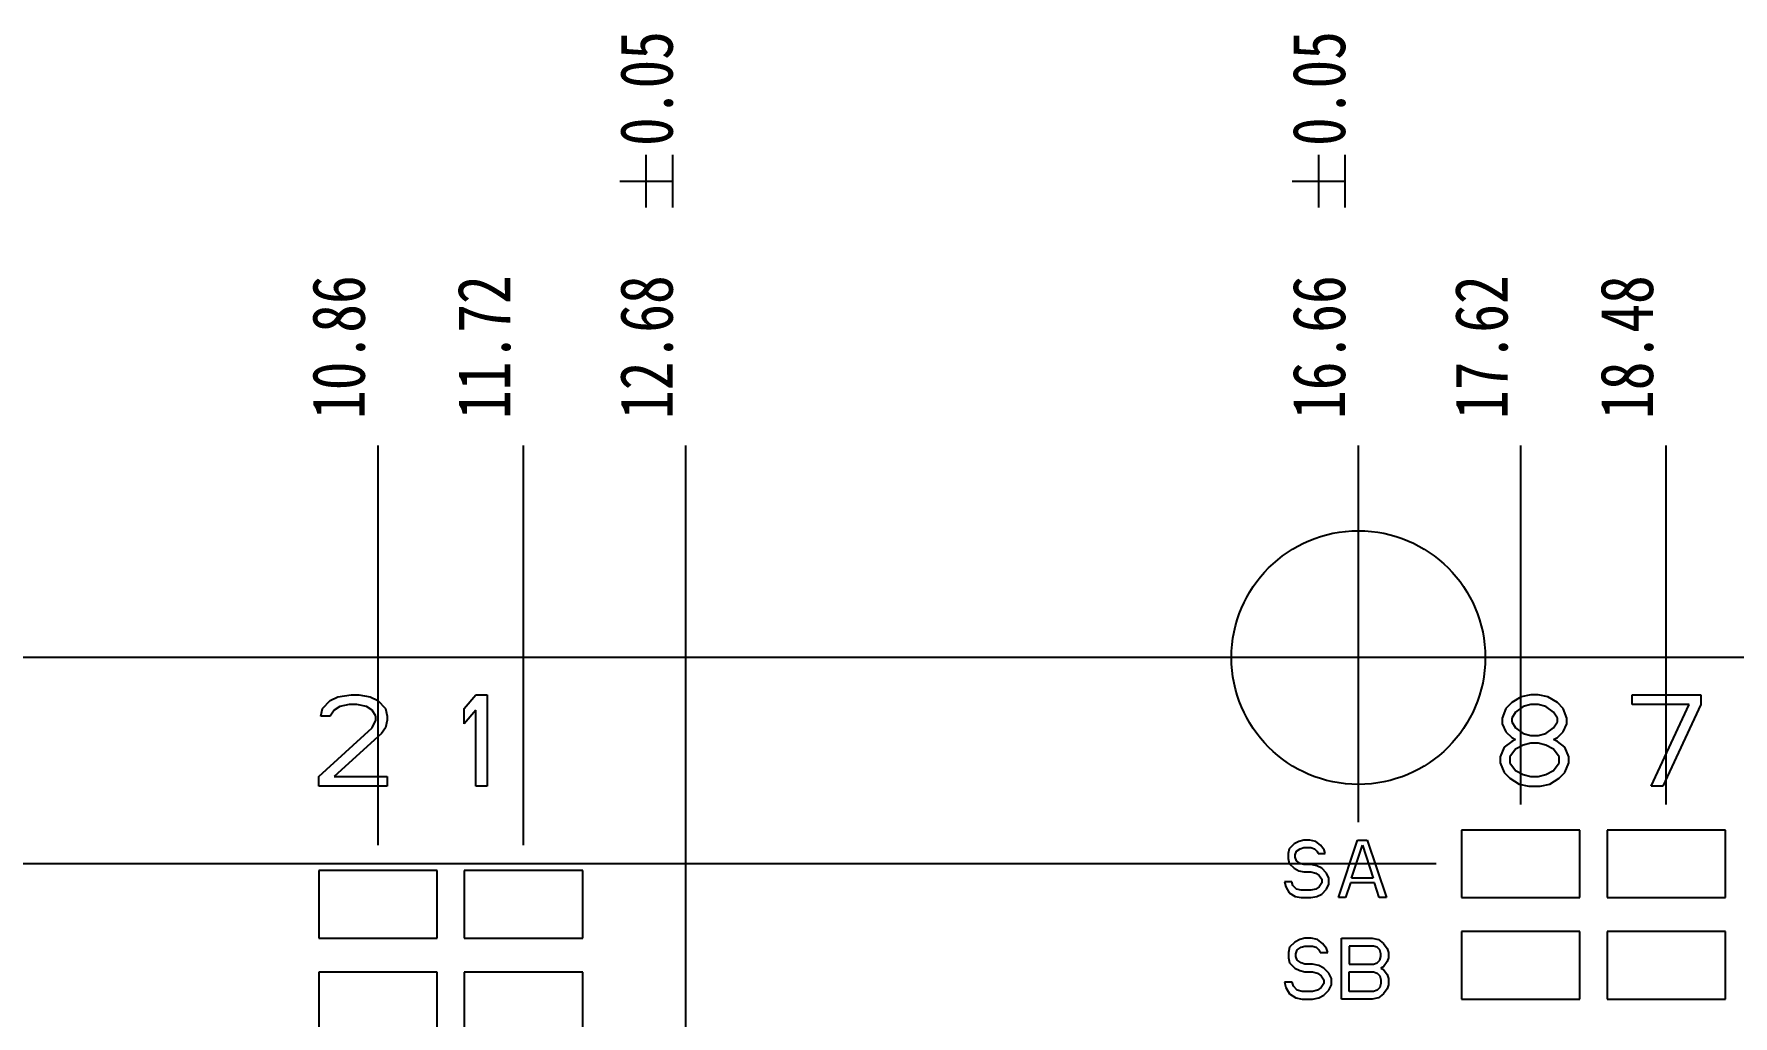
# Model space of a CAD drawing. Header units: millimetres. Extents: x 0 to 594, y 0 to 420.
# Drawn here: x 350 to 430.3, y 291.6 to 338 of the extents above; entities that cross this region are included whole.
import ezdxf
from ezdxf.enums import TextEntityAlignment as Align

# ---------------------------------------------------------------- set-up
doc = ezdxf.new("R2010")
doc.units = ezdxf.units.MM
doc.header["$LTSCALE"] = 32.67
doc.layers.get('0').update_dxf_attribs({"linetype": 'CONTINUOUS'})
doc.styles.get("Standard").update_dxf_attribs({"font": 'txt', "width": 0.8})
doc.dimstyles.new('DIMSTYLE_2', dxfattribs={"dimtxt": 2.5, "dimasz": 3, "dimexe": 1.5, "dimexo": 1.2, "dimtad": 0, "dimtih": 1, "dimtoh": 1, "dimlfac": 0.125, "dimdsep": 46, "dimtxsty": 'STANDARD', "dimblk": '_FILLED', "dimblk1": '_FILLED', "dimblk2": '_FILLED', "dimcen": 0.09, "dimazin": 2, "dimtp": 0.01, "dimtm": 0.01, "dimtfac": 1, "dimtofl": 0, "dimtmove": 0, "dimatfit": 3, "dimldrblk": '_FILLED', "dimfxl": 1, "dimtolj": 1, "dimarcsym": 0})
doc.dimstyles.new('DIMSTYLE_4', dxfattribs={"dimtxt": 2.5, "dimasz": 3, "dimexe": 1.5, "dimexo": 1.2, "dimtad": 0, "dimtih": 1, "dimtoh": 1, "dimlfac": 0.125, "dimdsep": 46, "dimtxsty": 'STANDARD', "dimblk": '_FILLED', "dimblk1": '_FILLED', "dimblk2": '_FILLED', "dimcen": 0.09, "dimazin": 2, "dimtol": 1, "dimtp": 0.05, "dimtm": 0.05, "dimtfac": 1, "dimtofl": 0, "dimtmove": 0, "dimatfit": 3, "dimldrblk": '_FILLED', "dimfxl": 1, "dimtolj": 1, "dimarcsym": 0})

# ---------------------------------------------------------------- blocks, each defined once
blk = doc.blocks.new('*D10')
at = {"color": 7, "linetype": 'CONTINUOUS'}
blk.add_line((366.239, 299.663), (366.239, 318.577), dxfattribs=at)
at = {"color": 7, "linetype": 'CONTINUOUS', "insert": (363.114, 319.827), "char_height": 2.5, "width": 10, "attachment_point": 1, "rotation": 90, "line_spacing_factor": 0.9}
blk.add_mtext('10.86', dxfattribs=at)
blk = doc.blocks.new('_FILLED')
at = {"color": 0, "linetype": 'BYBLOCK'}
blk.add_solid([(0, 0), (-1, 0.167), (-1, -0.167)], dxfattribs=at)
blk = doc.blocks.new('*D11')
at = {"color": 7, "linetype": 'CONTINUOUS'}
blk.add_line((373.119, 299.663), (373.119, 318.577), dxfattribs=at)
at = {"color": 7, "linetype": 'CONTINUOUS', "insert": (369.994, 319.827), "char_height": 2.5, "width": 10, "attachment_point": 1, "rotation": 90, "line_spacing_factor": 0.9}
blk.add_mtext('11.72', dxfattribs=at)
blk = doc.blocks.new('*D12')
at = {"color": 7, "linetype": 'CONTINUOUS'}
blk.add_line((380.799, 224.846), (380.799, 318.577), dxfattribs=at)
at = {"color": 7, "linetype": 'CONTINUOUS', "width": 0.8}
for s, p in [('0.05', (380.174, 332.743)), ('12.68', (380.174, 319.827))]:
    blk.add_text(s, height=2.5, rotation=90, dxfattribs=at).set_placement(p)
blk = doc.blocks.new('*D13')
at = {"color": 7, "linetype": 'CONTINUOUS'}
blk.add_line((412.599, 300.753), (412.599, 318.577), dxfattribs=at)
at = {"color": 7, "linetype": 'CONTINUOUS', "width": 0.8}
for s, p in [('0.05', (411.974, 332.743)), ('16.66', (411.974, 319.827))]:
    blk.add_text(s, height=2.5, rotation=90, dxfattribs=at).set_placement(p)
blk = doc.blocks.new('*D14')
at = {"color": 7, "linetype": 'CONTINUOUS'}
blk.add_line((420.279, 301.583), (420.279, 318.577), dxfattribs=at)
at = {"color": 7, "linetype": 'CONTINUOUS', "insert": (417.154, 319.827), "char_height": 2.5, "width": 10, "attachment_point": 1, "rotation": 90, "line_spacing_factor": 0.9}
blk.add_mtext('17.62', dxfattribs=at)
blk = doc.blocks.new('*D15')
at = {"color": 7, "linetype": 'CONTINUOUS'}
blk.add_line((427.159, 301.583), (427.159, 318.577), dxfattribs=at)
at = {"color": 7, "linetype": 'CONTINUOUS', "insert": (424.034, 319.827), "char_height": 2.5, "width": 10, "attachment_point": 1, "rotation": 90, "line_spacing_factor": 0.9}
blk.add_mtext('18.48', dxfattribs=at)
blk = doc.blocks.new('*D16')
at = {"color": 7, "linetype": 'CONTINUOUS'}
blk.add_line((446.679, 301.583), (446.679, 318.577), dxfattribs=at)
at = {"color": 7, "linetype": 'CONTINUOUS', "insert": (443.554, 319.827), "char_height": 2.5, "width": 10, "attachment_point": 1, "rotation": 90, "line_spacing_factor": 0.9}
blk.add_mtext('20.92', dxfattribs=at)
blk = doc.blocks.new('*D17')
at = {"color": 7, "linetype": 'CONTINUOUS'}
blk.add_line((453.559, 301.583), (453.559, 318.577), dxfattribs=at)
at = {"color": 7, "linetype": 'CONTINUOUS', "insert": (450.434, 319.827), "char_height": 2.5, "width": 10, "attachment_point": 1, "rotation": 90, "line_spacing_factor": 0.9}
blk.add_mtext('21.78', dxfattribs=at)
blk = doc.blocks.new('*D18')
at = {"color": 7, "linetype": 'CONTINUOUS'}
blk.add_line((473.079, 301.583), (473.079, 318.577), dxfattribs=at)
at = {"color": 7, "linetype": 'CONTINUOUS', "insert": (469.954, 319.827), "char_height": 2.5, "width": 10, "attachment_point": 1, "rotation": 90, "line_spacing_factor": 0.9}
blk.add_mtext('24.22', dxfattribs=at)
blk = doc.blocks.new('*D19')
at = {"color": 7, "linetype": 'CONTINUOUS'}
blk.add_line((463.279, 223.437), (463.279, 318.577), dxfattribs=at)
at = {"color": 7, "linetype": 'CONTINUOUS', "width": 0.8}
for s, p in [('0.05', (462.654, 332.743)), ('22.99', (462.654, 319.827))]:
    blk.add_text(s, height=2.5, rotation=90, dxfattribs=at).set_placement(p)
blk = doc.blocks.new('*D20')
at = {"color": 7, "linetype": 'CONTINUOUS'}
blk.add_line((479.959, 301.583), (479.959, 318.577), dxfattribs=at)
at = {"color": 7, "linetype": 'CONTINUOUS', "insert": (476.834, 319.827), "char_height": 2.5, "width": 10, "attachment_point": 1, "rotation": 90, "line_spacing_factor": 0.9}
blk.add_mtext('25.08', dxfattribs=at)
blk = doc.blocks.new('*D21')
at = {"color": 7, "linetype": 'CONTINUOUS'}
blk.add_line((499.479, 301.583), (499.479, 318.577), dxfattribs=at)
at = {"color": 7, "linetype": 'CONTINUOUS', "insert": (496.354, 319.827), "char_height": 2.5, "width": 10, "attachment_point": 1, "rotation": 90, "line_spacing_factor": 0.9}
blk.add_mtext('27.52', dxfattribs=at)
blk = doc.blocks.new('*D22')
at = {"color": 7, "linetype": 'CONTINUOUS'}
blk.add_line((506.359, 301.583), (506.359, 318.577), dxfattribs=at)
at = {"color": 7, "linetype": 'CONTINUOUS', "insert": (503.234, 319.827), "char_height": 2.5, "width": 10, "attachment_point": 1, "rotation": 90, "line_spacing_factor": 0.9}
blk.add_mtext('28.38', dxfattribs=at)
blk = doc.blocks.new('*D23')
at = {"color": 7, "linetype": 'CONTINUOUS'}
blk.add_line((514.039, 302.505), (514.039, 318.577), dxfattribs=at)
at = {"color": 7, "linetype": 'CONTINUOUS', "width": 0.8}
for s, p in [('0.05', (513.414, 332.743)), ('29.34', (513.414, 319.827))]:
    blk.add_text(s, height=2.5, rotation=90, dxfattribs=at).set_placement(p)
blk = doc.blocks.new('*D30')
at = {"color": 7, "linetype": 'CONTINUOUS'}
blk.add_line((416.279, 298.783), (244.564, 298.783), dxfattribs=at)
at = {"color": 7, "linetype": 'CONTINUOUS', "insert": (243.314, 301.908), "char_height": 2.5, "width": 8, "attachment_point": 3, "line_spacing_factor": 0.9}
blk.add_mtext('7.46', dxfattribs=at)
blk = doc.blocks.new('*D32')
at = {"color": 7, "linetype": 'CONTINUOUS'}
blk.add_line((523.749, 308.543), (257.598, 308.543), dxfattribs=at)
at = {"color": 7, "linetype": 'CONTINUOUS', "width": 0.8}
for s, p in [('8.68', (245.431, 309.168)), ('0.05', (256.348, 309.168))]:
    blk.add_text(s, height=2.5, dxfattribs=at).set_placement(p, align=Align.RIGHT)

msp = doc.modelspace()

# ---------------------------------------------------------------- linework, layer by layer
at = {"color": 7, "linetype": 'CONTINUOUS'}
for p, q in [((378.924, 329.827), (378.924, 332.327)), ((380.174, 329.827), (380.174, 332.327)), ((410.724, 329.827), (410.724, 332.327)), ((411.974, 329.827), (411.974, 332.327)), ((377.674, 331.077), (380.174, 331.077)), ((409.474, 331.077), (411.974, 331.077)), ((363.529, 305.772), (363.619, 306.139)), ((363.619, 306.139), (363.979, 306.507)), ((363.979, 306.507), (364.339, 306.691)), ((364.429, 306.231), (364.159, 306.047)), ((364.339, 306.691), (364.969, 306.783)), ((364.879, 306.323), (364.429, 306.231)), ((365.239, 306.323), (364.879, 306.323)), ((364.969, 306.783), (365.329, 306.783)), ((365.689, 306.231), (365.239, 306.323)), ((365.329, 306.783), (365.869, 306.691)), ((365.959, 306.047), (365.689, 306.231)), ((365.869, 306.691), (366.229, 306.507)), ((366.229, 306.507), (366.589, 306.139)), ((366.589, 306.139), (366.679, 305.772)), ((370.319, 306.139), (370.859, 306.783)), ((370.319, 305.404), (370.319, 306.139)), ((370.859, 306.783), (371.399, 306.783)), ((371.399, 306.783), (371.399, 302.463)), ((419.578, 306.139), (419.398, 305.68)), ((419.848, 306.415), (419.578, 306.139)), ((420.298, 306.691), (419.848, 306.415)), ((420.388, 306.231), (420.028, 305.955)), ((420.748, 306.783), (420.298, 306.691)), ((420.748, 306.323), (420.388, 306.231)), ((421.108, 306.783), (420.748, 306.783)), ((421.108, 306.323), (420.748, 306.323)), ((421.558, 306.691), (421.108, 306.783)), ((421.468, 306.231), (421.108, 306.323)), ((421.828, 305.955), (421.468, 306.231)), ((422.008, 306.415), (421.558, 306.691)), ((422.278, 306.139), (422.008, 306.415)), ((422.458, 305.68), (422.278, 306.139)), ((425.549, 306.783), (428.789, 306.783)), ((425.549, 306.323), (425.549, 306.783)), ((428.249, 306.323), (425.549, 306.323)), ((426.449, 302.463), (428.249, 306.323)), ((428.789, 306.323), (426.989, 302.463)), ((428.789, 306.783), (428.789, 306.323)), ((363.979, 305.772), (363.529, 305.772)), ((364.159, 306.047), (363.979, 305.772)), ((366.139, 305.772), (365.959, 306.047)), ((365.959, 305.22), (366.139, 305.588)), ((366.139, 305.588), (366.139, 305.772)), ((366.679, 305.588), (366.589, 305.22)), ((366.679, 305.772), (366.679, 305.588)), ((370.859, 306.047), (370.319, 305.404)), ((370.859, 302.463), (370.859, 306.047)), ((419.398, 305.68), (419.398, 305.404)), ((419.398, 305.404), (419.578, 305.036)), ((420.028, 305.955), (419.848, 305.68)), ((419.848, 305.68), (419.848, 305.496)), ((419.848, 305.496), (420.028, 305.22)), ((422.008, 305.68), (421.828, 305.955)), ((421.828, 305.22), (422.008, 305.496)), ((422.008, 305.496), (422.008, 305.68)), ((422.278, 305.036), (422.458, 305.404)), ((422.458, 305.404), (422.458, 305.68)), ((363.439, 302.922), (365.959, 305.22)), ((366.409, 304.944), (364.159, 302.922)), ((366.589, 305.22), (366.409, 304.944)), ((419.848, 304.577), (419.488, 304.301)), ((419.578, 305.036), (419.848, 304.76)), ((419.848, 304.76), (420.028, 304.669)), ((420.028, 304.669), (419.848, 304.577)), ((420.028, 305.22), (420.388, 304.944)), ((420.388, 304.944), (420.748, 304.852)), ((420.748, 304.852), (421.108, 304.852)), ((421.108, 304.852), (421.468, 304.944)), ((421.468, 304.944), (421.828, 305.22)), ((421.828, 304.669), (422.008, 304.76)), ((422.008, 304.577), (421.828, 304.669)), ((422.008, 304.76), (422.278, 305.036)), ((422.368, 304.301), (422.008, 304.577)), ((419.488, 304.301), (419.308, 303.841)), ((419.308, 303.841), (419.308, 303.566)), ((420.028, 304.209), (419.758, 303.841)), ((419.758, 303.841), (419.758, 303.566)), ((420.388, 304.393), (420.028, 304.209)), ((420.748, 304.485), (420.388, 304.393)), ((421.108, 304.485), (420.748, 304.485)), ((421.468, 304.393), (421.108, 304.485)), ((421.828, 304.209), (421.468, 304.393)), ((422.098, 303.841), (421.828, 304.209)), ((422.098, 303.566), (422.098, 303.841)), ((422.548, 303.841), (422.368, 304.301)), ((422.548, 303.566), (422.548, 303.841)), ((363.439, 302.463), (363.439, 302.922)), ((364.159, 302.922), (366.679, 302.922)), ((366.679, 302.922), (366.679, 302.463)), ((419.308, 303.566), (419.488, 303.106)), ((419.488, 303.106), (419.758, 302.83)), ((419.758, 303.566), (420.028, 303.198)), ((420.028, 303.198), (420.388, 303.014)), ((420.388, 303.014), (420.748, 302.922)), ((420.748, 302.922), (421.108, 302.922)), ((421.108, 302.922), (421.468, 303.014)), ((421.468, 303.014), (421.828, 303.198)), ((421.828, 303.198), (422.098, 303.566)), ((422.098, 302.83), (422.368, 303.106)), ((422.368, 303.106), (422.548, 303.566)), ((366.679, 302.463), (363.439, 302.463)), ((371.399, 302.463), (370.859, 302.463)), ((419.758, 302.83), (420.208, 302.554)), ((420.208, 302.554), (420.658, 302.463)), ((420.658, 302.463), (421.198, 302.463)), ((421.198, 302.463), (421.648, 302.554)), ((421.648, 302.554), (422.098, 302.83)), ((426.989, 302.463), (426.449, 302.463)), ((409.56, 299.729), (409.334, 299.497)), ((409.787, 299.845), (409.56, 299.729)), ((410.014, 299.903), (409.787, 299.845)), ((410.297, 299.903), (410.014, 299.903)), ((410.58, 299.845), (410.297, 299.903)), ((410.807, 299.671), (410.58, 299.845)), ((411.657, 297.183), (412.564, 299.903)), ((412.564, 299.903), (413.017, 299.903)), ((413.017, 299.903), (413.924, 297.183)), ((423.079, 300.383), (417.479, 300.383)), ((417.479, 300.383), (417.479, 297.183)), ((423.079, 297.183), (423.079, 300.383)), ((429.959, 300.383), (424.359, 300.383)), ((424.359, 300.383), (424.359, 297.183)), ((429.959, 297.183), (429.959, 300.383)), ((409.334, 299.497), (409.277, 299.266)), ((409.277, 299.266), (409.277, 299.034)), ((409.277, 299.034), (409.334, 298.803)), ((409.617, 299.208), (409.674, 299.382)), ((409.617, 299.092), (409.617, 299.208)), ((409.674, 298.919), (409.617, 299.092)), ((409.674, 299.382), (409.844, 299.497)), ((409.844, 298.803), (409.674, 298.919)), ((409.844, 299.497), (410.014, 299.555)), ((410.014, 299.555), (410.354, 299.555)), ((410.354, 299.555), (410.524, 299.497)), ((410.524, 299.497), (410.637, 299.382)), ((410.637, 299.382), (410.694, 299.266)), ((410.694, 299.266), (411.034, 299.266)), ((410.977, 299.44), (410.807, 299.671)), ((411.034, 299.266), (410.977, 299.44)), ((412.28, 298.109), (412.79, 299.671)), ((412.79, 299.671), (413.3, 298.109)), ((363.439, 298.463), (363.439, 295.263)), ((369.039, 298.463), (363.439, 298.463)), ((369.039, 295.263), (369.039, 298.463)), ((370.319, 298.463), (370.319, 295.263)), ((375.919, 298.463), (370.319, 298.463)), ((375.919, 295.263), (375.919, 298.463)), ((409.334, 298.803), (409.56, 298.572)), ((409.56, 298.572), (409.787, 298.456)), ((409.787, 298.456), (410.014, 298.398)), ((410.014, 298.745), (409.844, 298.803)), ((410.354, 298.745), (410.014, 298.745)), ((410.014, 298.398), (410.354, 298.398)), ((410.637, 298.687), (410.354, 298.745)), ((410.354, 298.398), (410.58, 298.34)), ((410.58, 298.34), (410.75, 298.224)), ((410.864, 298.572), (410.637, 298.687)), ((410.75, 298.224), (410.864, 298.051)), ((411.09, 298.34), (410.864, 298.572)), ((411.204, 298.109), (411.09, 298.34)), ((411.204, 297.819), (411.204, 298.109)), ((413.3, 298.109), (412.28, 298.109)), ((409.447, 297.935), (409.107, 297.935)), ((409.107, 297.935), (409.164, 297.703)), ((409.164, 297.703), (409.334, 297.414)), ((409.334, 297.414), (409.617, 297.24)), ((409.504, 297.761), (409.447, 297.935)), ((409.674, 297.588), (409.504, 297.761)), ((409.9, 297.53), (409.674, 297.588)), ((410.354, 297.53), (409.9, 297.53)), ((410.58, 297.588), (410.354, 297.53)), ((410.75, 297.703), (410.58, 297.588)), ((410.637, 297.24), (410.864, 297.356)), ((410.864, 297.877), (410.75, 297.703)), ((410.864, 298.051), (410.864, 297.877)), ((410.864, 297.356), (411.09, 297.588)), ((411.09, 297.588), (411.204, 297.819)), ((412.224, 297.877), (411.997, 297.183)), ((413.357, 297.877), (412.224, 297.877)), ((413.584, 297.183), (413.357, 297.877)), ((409.617, 297.24), (409.9, 297.183)), ((409.9, 297.183), (410.354, 297.183)), ((410.354, 297.183), (410.637, 297.24)), ((411.997, 297.183), (411.657, 297.183)), ((413.924, 297.183), (413.584, 297.183)), ((417.479, 297.183), (423.079, 297.183)), ((424.359, 297.183), (429.959, 297.183)), ((363.439, 295.263), (369.039, 295.263)), ((370.319, 295.263), (375.919, 295.263)), ((409.587, 295.079), (409.347, 294.834)), ((409.827, 295.201), (409.587, 295.079)), ((410.067, 295.263), (409.827, 295.201)), ((409.887, 294.834), (410.067, 294.895)), ((410.367, 295.263), (410.067, 295.263)), ((410.067, 294.895), (410.427, 294.895)), ((410.667, 295.201), (410.367, 295.263)), ((410.427, 294.895), (410.607, 294.834)), ((410.907, 295.017), (410.667, 295.201)), ((411.087, 294.772), (410.907, 295.017)), ((411.807, 295.263), (413.247, 295.263)), ((411.807, 292.383), (411.807, 295.263)), ((413.307, 294.895), (412.167, 294.895)), ((412.167, 294.895), (412.167, 294.037)), ((413.247, 295.263), (413.547, 295.201)), ((413.487, 294.834), (413.307, 294.895)), ((413.547, 295.201), (413.787, 295.017)), ((413.787, 295.017), (413.967, 294.772)), ((423.079, 295.583), (417.479, 295.583)), ((417.479, 295.583), (417.479, 292.383)), ((423.079, 292.383), (423.079, 295.583)), ((429.959, 295.583), (424.359, 295.583)), ((424.359, 295.583), (424.359, 292.383)), ((429.959, 292.383), (429.959, 295.583)), ((409.347, 294.834), (409.287, 294.589)), ((409.287, 294.589), (409.287, 294.343)), ((409.287, 294.343), (409.347, 294.098)), ((409.347, 294.098), (409.587, 293.853)), ((409.647, 294.527), (409.707, 294.711)), ((409.647, 294.405), (409.647, 294.527)), ((409.707, 294.221), (409.647, 294.405)), ((409.707, 294.711), (409.887, 294.834)), ((409.887, 294.098), (409.707, 294.221)), ((410.067, 294.037), (409.887, 294.098)), ((410.607, 294.834), (410.727, 294.711)), ((410.727, 294.711), (410.787, 294.589)), ((410.787, 294.589), (411.147, 294.589)), ((411.147, 294.589), (411.087, 294.772)), ((413.307, 294.037), (413.487, 294.098)), ((413.607, 294.711), (413.487, 294.834)), ((413.487, 294.098), (413.607, 294.221)), ((413.667, 294.527), (413.607, 294.711)), ((413.607, 294.221), (413.667, 294.405)), ((413.667, 294.405), (413.667, 294.527)), ((413.967, 294.16), (413.787, 293.914)), ((413.967, 294.772), (414.027, 294.589)), ((414.027, 294.343), (413.967, 294.16)), ((414.027, 294.589), (414.027, 294.343)), ((363.439, 293.663), (363.439, 290.463)), ((369.039, 293.663), (363.439, 293.663)), ((369.039, 290.463), (369.039, 293.663)), ((370.319, 293.663), (370.319, 290.463)), ((375.919, 293.663), (370.319, 293.663)), ((375.919, 290.463), (375.919, 293.663)), ((409.587, 293.853), (409.827, 293.731)), ((409.827, 293.731), (410.067, 293.669)), ((410.427, 294.037), (410.067, 294.037)), ((410.067, 293.669), (410.427, 293.669)), ((410.727, 293.976), (410.427, 294.037)), ((410.427, 293.669), (410.667, 293.608)), ((410.667, 293.608), (410.847, 293.486)), ((410.967, 293.853), (410.727, 293.976)), ((410.847, 293.486), (410.967, 293.302)), ((411.207, 293.608), (410.967, 293.853)), ((410.967, 293.302), (410.967, 293.118)), ((411.327, 293.363), (411.207, 293.608)), ((411.327, 293.057), (411.327, 293.363)), ((412.167, 294.037), (413.307, 294.037)), ((412.167, 293.669), (413.307, 293.669)), ((412.167, 292.75), (412.167, 293.669)), ((413.307, 293.669), (413.487, 293.608)), ((413.487, 293.608), (413.607, 293.486)), ((413.607, 293.486), (413.667, 293.302)), ((413.787, 293.914), (413.667, 293.853)), ((413.667, 293.853), (413.787, 293.792)), ((413.667, 293.302), (413.667, 293.118)), ((413.787, 293.792), (413.967, 293.547)), ((413.967, 293.547), (414.027, 293.363)), ((414.027, 293.363), (414.027, 293.057)), ((409.467, 293.179), (409.107, 293.179)), ((409.107, 293.179), (409.167, 292.934)), ((409.167, 292.934), (409.347, 292.628)), ((409.347, 292.628), (409.647, 292.444)), ((409.527, 292.995), (409.467, 293.179)), ((409.707, 292.812), (409.527, 292.995)), ((409.947, 292.75), (409.707, 292.812)), ((410.427, 292.75), (409.947, 292.75)), ((410.667, 292.812), (410.427, 292.75)), ((410.847, 292.934), (410.667, 292.812)), ((410.727, 292.444), (410.967, 292.566)), ((410.967, 293.118), (410.847, 292.934)), ((410.967, 292.566), (411.207, 292.812)), ((411.207, 292.812), (411.327, 293.057)), ((413.307, 292.75), (412.167, 292.75)), ((413.487, 292.812), (413.307, 292.75)), ((413.607, 292.934), (413.487, 292.812)), ((413.787, 292.628), (413.547, 292.444)), ((413.667, 293.118), (413.607, 292.934)), ((413.967, 292.873), (413.787, 292.628)), ((414.027, 293.057), (413.967, 292.873)), ((409.647, 292.444), (409.947, 292.383)), ((409.947, 292.383), (410.427, 292.383)), ((410.427, 292.383), (410.727, 292.444)), ((413.247, 292.383), (411.807, 292.383)), ((413.547, 292.444), (413.247, 292.383)), ((417.479, 292.383), (423.079, 292.383)), ((424.359, 292.383), (429.959, 292.383))]:
    msp.add_line(p, q, dxfattribs=at)
msp.add_circle((412.599, 308.543), 6, dxfattribs=at)

# ---------------------------------------------------------------- dimensions: what is measured, and where the dimension line sits
for feature_location, offset, dtype, origin, dimstyle, picture, middle in [((380.799, 224.846), (0, 93.731), 1, (279.359, 245.103), 'DIMSTYLE_4', '*D12', (378.924, 330.285)), ((412.59883772, 300.753413691), (0, 17.823337786), 1, (279.35883772, 314.542579406), 'DIMSTYLE_4', '*D13', (410.72383772, 330.285084811)), ((463.279, 223.437), (0, 95.14), 1, (279.359, 284.623), 'DIMSTYLE_4', '*D19', (461.404, 330.285)), ((514.03883772, 302.50486512), (0, 16.071886357), 1, (279.35883772, 314.542579406), 'DIMSTYLE_4', '*D23', (512.16383772, 330.285084811)), ((366.239, 299.663), (0, 18.914), 1, (279.359, 298.463), 'DIMSTYLE_2', '*D10', (364.364, 325.077)), ((373.119, 299.663), (0, 18.914), 1, (279.359, 298.463), 'DIMSTYLE_2', '*D11', (371.244, 325.077)), ((420.27883772, 301.582579406), (0, 16.994172071), 1, (279.35883772, 300.382579406), 'DIMSTYLE_2', '*D14', (418.40383999, 325.076750488)), ((427.15883772, 301.582579406), (0, 16.994172071), 1, (279.35883772, 300.382579406), 'DIMSTYLE_2', '*D15', (425.28383999, 325.139234253)), ((446.67883772, 301.582579406), (0, 16.994172071), 1, (279.35883772, 300.382579406), 'DIMSTYLE_2', '*D16', (444.803839991, 324.826744873)), ((453.55883772, 301.582579406), (0, 16.994172071), 1, (279.35883772, 300.382579406), 'DIMSTYLE_2', '*D17', (451.683839991, 324.889246765)), ((473.07883772, 301.582579406), (0, 16.994172071), 1, (279.35883772, 300.382579406), 'DIMSTYLE_2', '*D18', (471.203839991, 324.82675293)), ((479.95883772, 301.582579406), (0, 16.994172071), 1, (279.35883772, 300.382579406), 'DIMSTYLE_2', '*D20', (478.08383999, 324.889254822)), ((499.47883772, 301.582579406), (0, 16.994172071), 1, (279.35883772, 300.382579406), 'DIMSTYLE_2', '*D21', (497.60383999, 324.826742859)), ((506.35883772, 301.582579406), (0, 16.994172071), 1, (279.35883772, 300.382579406), 'DIMSTYLE_2', '*D22', (504.48383999, 324.889262879)), ((523.749, 308.543), (-266.151, 0), 0, (514.039, 239.103), 'DIMSTYLE_4', '*D32', (246.89, 310.418)), ((416.279, 298.783), (-171.715, 0), 0, (417.479, 239.103), 'DIMSTYLE_2', '*D30', (239.314, 300.658))]:
    dim = msp.add_ordinate_dim(feature_location=feature_location, offset=offset, dtype=dtype, origin=origin, dimstyle=dimstyle, override={"dimtad": 1, "dimtih": 0, "dimtoh": 0}, dxfattribs=at)
    dim.commit()
    dim.dimension.update_dxf_attribs({"geometry": picture, "text_midpoint": middle})

doc.saveas('drawing.dxf')
